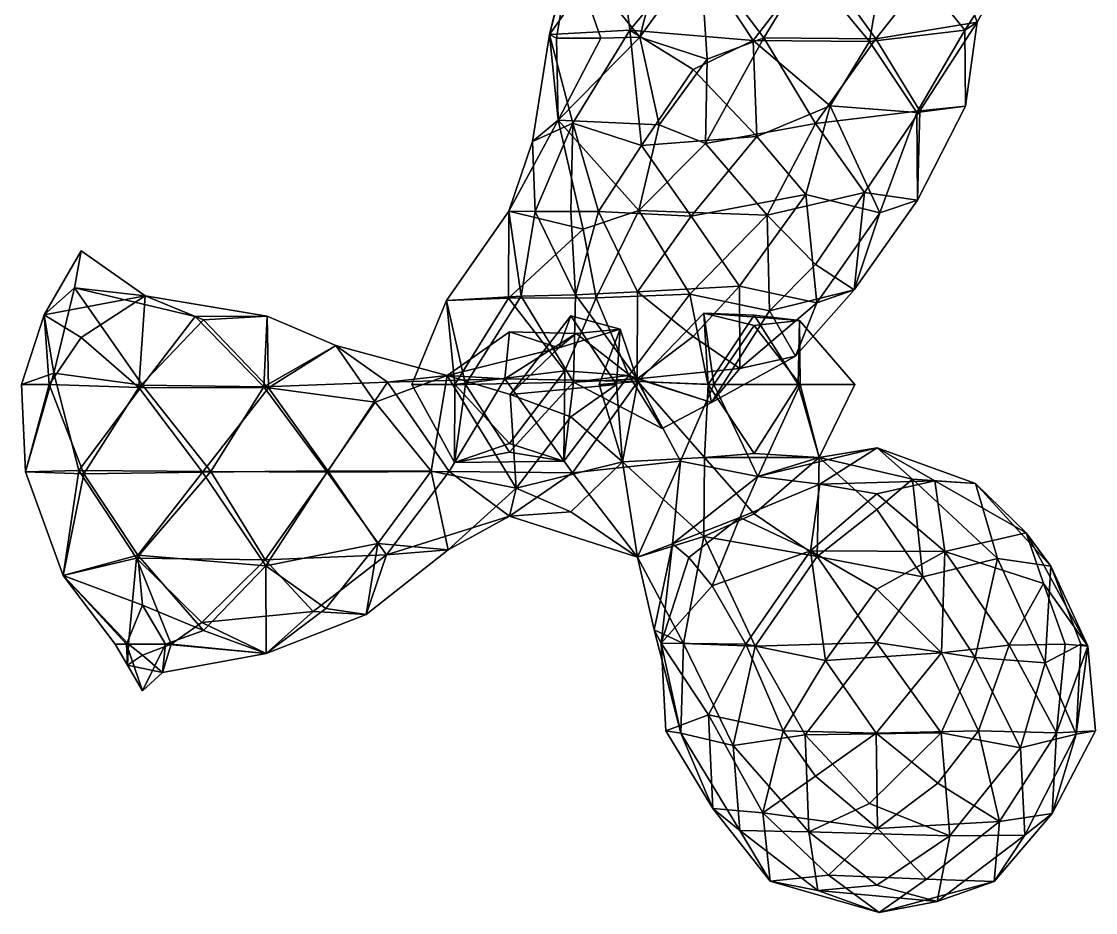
# Model space of a CAD drawing. Extents: x 290095 to 295679, y 4553756 to 4561441.
# Drawn here: x 295275.4 to 295496.5, y 4558851.7 to 4559035.1 of the extents above; entities that cross this region are included whole.
import ezdxf

# ---------------------------------------------------------------- set-up
doc = ezdxf.new("R2010")
doc.units = 0
doc.layers.add('Au_ppm_Pref_-_0_5', color=7, linetype='CONTINUOUS')

msp = doc.modelspace()

# ---------------------------------------------------------------- linework, layer by layer
at = {"layer": 'Au_ppm_Pref_-_0_5'}
for points in [[(295388.24, 4559049.46, 1924.34), (295398.36, 4559052.54, 1926.65), (295384.14, 4559032.43, 1924.43)], [(295398.36, 4559052.54, 1926.65), (295400.63, 4559033.34, 1931.03), (295384.14, 4559032.43, 1924.43)], [(295414.02, 4559049.48, 1928.85), (295400.63, 4559033.34, 1931.03), (295398.36, 4559052.54, 1926.65)], [(295449.99, 4559030.99, 1929.38), (295437.52, 4559046.06, 1928.78), (295453.76, 4559053.03, 1926.61)], [(295453.76, 4559053.03, 1926.61), (295469.65, 4559033.35, 1925.61), (295449.99, 4559030.99, 1929.38)], [(295480.17, 4559049.38, 1924.89), (295469.65, 4559033.35, 1925.61), (295453.76, 4559053.03, 1926.61)], [(295466.37, 4559050.65, 1917.66), (295438.74, 4559048.96, 1916.3), (295451.3, 4559031.51, 1916.61)], [(295472.21, 4559034.99, 1919.31), (295466.37, 4559050.65, 1917.66), (295451.3, 4559031.51, 1916.61)], [(295480.17, 4559049.38, 1924.89), (295466.37, 4559050.65, 1917.66), (295472.21, 4559034.99, 1919.31)], [(295388.5, 4559049.47, 1918.4), (295388.24, 4559049.46, 1924.34), (295384.14, 4559032.43, 1924.43)], [(295384.14, 4559032.43, 1924.43), (295385.54, 4559031.65, 1918.4), (295388.5, 4559049.47, 1918.4)], [(295388.5, 4559049.47, 1918.4), (295385.54, 4559031.65, 1918.4), (295394.68, 4559031.65, 1915.38)], [(295402.72, 4559031.89, 1915.88), (295407.19, 4559049.46, 1915.34), (295388.5, 4559049.47, 1918.4)], [(295402.72, 4559031.89, 1915.88), (295388.5, 4559049.47, 1918.4), (295394.68, 4559031.65, 1915.38)], [(295414.02, 4559049.48, 1928.85), (295426.05, 4559031.19, 1932.5), (295400.63, 4559033.34, 1931.03)], [(295415.14, 4559049.11, 1916.1), (295407.19, 4559049.46, 1915.34), (295402.72, 4559031.89, 1915.88)], [(295415.14, 4559049.11, 1916.1), (295402.72, 4559031.89, 1915.88), (295416.58, 4559027.36, 1915.26)], [(295437.52, 4559046.06, 1928.78), (295426.05, 4559031.19, 1932.5), (295414.02, 4559049.48, 1928.85)], [(295438.74, 4559048.96, 1916.3), (295415.14, 4559049.11, 1916.1), (295428.24, 4559031.77, 1915.77)], [(295428.24, 4559031.77, 1915.77), (295415.14, 4559049.11, 1916.1), (295416.58, 4559027.36, 1915.26)], [(295438.74, 4559048.96, 1916.3), (295428.24, 4559031.77, 1915.77), (295451.3, 4559031.51, 1916.61)], [(295472.21, 4559034.99, 1919.31), (295469.65, 4559033.35, 1925.61), (295480.17, 4559049.38, 1924.89)], [(295449.99, 4559030.99, 1929.38), (295426.05, 4559031.19, 1932.5), (295437.52, 4559046.06, 1928.78)], [(295472.21, 4559034.99, 1919.31), (295451.3, 4559031.51, 1916.61), (295460.35, 4559016.71, 1919.18)], [(295472.21, 4559034.99, 1919.31), (295460.35, 4559016.71, 1919.18), (295469.77, 4559017.71, 1924.34)], [(295472.21, 4559034.99, 1919.31), (295469.77, 4559017.71, 1924.34), (295469.65, 4559033.35, 1925.61)], [(295385.91, 4559014.79, 1917.63), (295384.14, 4559032.43, 1924.43), (295380.64, 4559010.41, 1924.34)], [(295388.94, 4559014.17, 1930.11), (295380.64, 4559010.41, 1924.34), (295384.14, 4559032.43, 1924.43)], [(295384.14, 4559032.43, 1924.43), (295400.63, 4559033.34, 1931.03), (295388.94, 4559014.17, 1930.11)], [(295385.54, 4559031.65, 1918.4), (295384.14, 4559032.43, 1924.43), (295385.91, 4559014.79, 1917.63)], [(295388.94, 4559014.17, 1930.11), (295400.63, 4559033.34, 1931.03), (295403.03, 4559009.61, 1933.9)], [(295403.03, 4559009.61, 1933.9), (295400.63, 4559033.34, 1931.03), (295413.69, 4559025.22, 1934.08)], [(295400.63, 4559033.34, 1931.03), (295426.05, 4559031.19, 1932.5), (295413.69, 4559025.22, 1934.08)], [(295459.75, 4559016.39, 1928.78), (295449.99, 4559030.99, 1929.38), (295469.65, 4559033.35, 1925.61)], [(295469.77, 4559017.71, 1924.34), (295459.75, 4559016.39, 1928.78), (295469.65, 4559033.35, 1925.61)], [(295394.68, 4559031.65, 1915.38), (295385.54, 4559031.65, 1918.4), (295385.91, 4559014.79, 1917.63)], [(295406.7, 4559013.83, 1915.11), (295402.72, 4559031.89, 1915.88), (295385.91, 4559014.79, 1917.63)], [(295402.72, 4559031.89, 1915.88), (295394.68, 4559031.65, 1915.38), (295385.91, 4559014.79, 1917.63)], [(295416.58, 4559027.36, 1915.26), (295402.72, 4559031.89, 1915.88), (295406.7, 4559013.83, 1915.11)], [(295426.8, 4559011.41, 1933.69), (295413.69, 4559025.22, 1934.08), (295426.05, 4559031.19, 1932.5)], [(295416.22, 4559010.01, 1915.93), (295428.24, 4559031.77, 1915.77), (295416.58, 4559027.36, 1915.26)], [(295438.9, 4559014.13, 1916.39), (295428.24, 4559031.77, 1915.77), (295416.22, 4559010.01, 1915.93)], [(295426.8, 4559011.41, 1933.69), (295426.05, 4559031.19, 1932.5), (295441.92, 4559017.74, 1933.01)], [(295449.99, 4559030.99, 1929.38), (295441.92, 4559017.74, 1933.01), (295426.05, 4559031.19, 1932.5)], [(295451.3, 4559031.51, 1916.61), (295428.24, 4559031.77, 1915.77), (295438.9, 4559014.13, 1916.39)], [(295460.35, 4559016.71, 1919.18), (295451.3, 4559031.51, 1916.61), (295438.9, 4559014.13, 1916.39)], [(295449.99, 4559030.99, 1929.38), (295459.75, 4559016.39, 1928.78), (295441.92, 4559017.74, 1933.01)], [(295416.22, 4559010.01, 1915.93), (295416.58, 4559027.36, 1915.26), (295406.7, 4559013.83, 1915.11)], [(295426.8, 4559011.41, 1933.69), (295403.03, 4559009.61, 1933.9), (295413.69, 4559025.22, 1934.08)], [(295426.8, 4559011.41, 1933.69), (295441.92, 4559017.74, 1933.01), (295436.92, 4558999.51, 1934.12)], [(295441.92, 4559017.74, 1933.01), (295452.12, 4558995.72, 1930.26), (295436.92, 4558999.51, 1934.12)], [(295460.35, 4559016.71, 1919.18), (295438.9, 4559014.13, 1916.39), (295448.96, 4558999.91, 1919.39)], [(295459.75, 4559016.39, 1928.78), (295452.12, 4558995.72, 1930.26), (295441.92, 4559017.74, 1933.01)], [(295460.35, 4559016.71, 1919.18), (295448.96, 4558999.91, 1919.39), (295459.9, 4558998.3, 1924.34)], [(295469.77, 4559017.71, 1924.34), (295459.9, 4558998.3, 1924.34), (295459.75, 4559016.39, 1928.78)], [(295460.35, 4559016.71, 1919.18), (295459.9, 4558998.3, 1924.34), (295469.77, 4559017.71, 1924.34)], [(295391.04, 4558992.34, 1914.89), (295385.91, 4559014.79, 1917.63), (295375.72, 4558996.04, 1918.4)], [(295385.91, 4559014.79, 1917.63), (295380.64, 4559010.41, 1924.34), (295375.72, 4558996.04, 1918.4)], [(295406.7, 4559013.83, 1915.11), (295385.91, 4559014.79, 1917.63), (295402.5, 4558996.21, 1915.99)], [(295402.5, 4558996.21, 1915.99), (295385.91, 4559014.79, 1917.63), (295391.04, 4558992.34, 1914.89)], [(295459.9, 4558998.3, 1924.34), (295452.12, 4558995.72, 1930.26), (295459.75, 4559016.39, 1928.78)], [(295388.94, 4559014.17, 1930.11), (295381.2, 4558996.01, 1925.63), (295380.64, 4559010.41, 1924.34)], [(295388.94, 4559014.17, 1930.11), (295388.5, 4558996.01, 1930.28), (295381.2, 4558996.01, 1925.63)], [(295388.94, 4559014.17, 1930.11), (295394.24, 4558996.01, 1933.51), (295388.5, 4558996.01, 1930.28)], [(295403.03, 4559009.61, 1933.9), (295394.24, 4558996.01, 1933.51), (295388.94, 4559014.17, 1930.11)], [(295416.22, 4559010.01, 1915.93), (295406.7, 4559013.83, 1915.11), (295402.5, 4558996.21, 1915.99)], [(295428.94, 4558995.25, 1917.53), (295438.9, 4559014.13, 1916.39), (295416.22, 4559010.01, 1915.93)], [(295438.9, 4559014.13, 1916.39), (295428.94, 4558995.25, 1917.53), (295448.96, 4558999.91, 1919.39)], [(295381.2, 4558996.01, 1925.63), (295375.72, 4558996.04, 1918.4), (295380.64, 4559010.41, 1924.34)], [(295428.94, 4558995.25, 1917.53), (295416.22, 4559010.01, 1915.93), (295402.5, 4558996.21, 1915.99)], [(295426.8, 4559011.41, 1933.69), (295413.32, 4558995.01, 1934.32), (295403.03, 4559009.61, 1933.9)], [(295426.8, 4559011.41, 1933.69), (295436.92, 4558999.51, 1934.12), (295413.32, 4558995.01, 1934.32)], [(295413.32, 4558995.01, 1934.32), (295394.24, 4558996.01, 1933.51), (295403.03, 4559009.61, 1933.9)], [(295423.25, 4558980.64, 1933.97), (295413.32, 4558995.01, 1934.32), (295436.92, 4558999.51, 1934.12)], [(295423.25, 4558980.64, 1933.97), (295436.92, 4558999.51, 1934.12), (295439.15, 4558977.16, 1930.34)], [(295438.89, 4558985.06, 1920.69), (295448.96, 4558999.91, 1919.39), (295428.94, 4558995.25, 1917.53)], [(295439.15, 4558977.16, 1930.34), (295436.92, 4558999.51, 1934.12), (295452.12, 4558995.72, 1930.26)], [(295446.82, 4558979.89, 1924.34), (295448.96, 4558999.91, 1919.39), (295438.89, 4558985.06, 1920.69)], [(295446.82, 4558979.89, 1924.34), (295459.9, 4558998.3, 1924.34), (295448.96, 4558999.91, 1919.39)], [(295446.82, 4558979.89, 1924.34), (295452.12, 4558995.72, 1930.26), (295459.9, 4558998.3, 1924.34)], [(295378.31, 4558978.59, 1923.83), (295362.92, 4558977.67, 1918.28), (295375.72, 4558996.04, 1918.4)], [(295375.72, 4558996.04, 1918.4), (295362.92, 4558977.67, 1918.28), (295375.71, 4558978.12, 1912.43)], [(295375.71, 4558978.12, 1912.43), (295391.04, 4558992.34, 1914.89), (295375.72, 4558996.04, 1918.4)], [(295378.31, 4558978.59, 1923.83), (295375.72, 4558996.04, 1918.4), (295381.2, 4558996.01, 1925.63)], [(295389.45, 4558978.85, 1930.07), (295378.31, 4558978.59, 1923.83), (295381.2, 4558996.01, 1925.63)], [(295389.45, 4558978.85, 1930.07), (295381.2, 4558996.01, 1925.63), (295388.5, 4558996.01, 1930.28)], [(295389.45, 4558978.85, 1930.07), (295388.5, 4558996.01, 1930.28), (295394.24, 4558996.01, 1933.51)], [(295389.45, 4558978.85, 1930.07), (295394.24, 4558996.01, 1933.51), (295402.26, 4558979.45, 1935.25)], [(295393.74, 4558978.19, 1915.93), (295402.5, 4558996.21, 1915.99), (295391.04, 4558992.34, 1914.89)], [(295412.99, 4558978.96, 1918.99), (295402.5, 4558996.21, 1915.99), (295393.74, 4558978.19, 1915.93)], [(295402.26, 4558979.45, 1935.25), (295394.24, 4558996.01, 1933.51), (295413.32, 4558995.01, 1934.32)], [(295402.26, 4558979.45, 1935.25), (295413.32, 4558995.01, 1934.32), (295423.25, 4558980.64, 1933.97)], [(295412.99, 4558978.96, 1918.99), (295428.94, 4558995.25, 1917.53), (295402.5, 4558996.21, 1915.99)], [(295412.99, 4558978.96, 1918.99), (295429.42, 4558975.52, 1921.98), (295428.94, 4558995.25, 1917.53)], [(295429.42, 4558975.52, 1921.98), (295438.89, 4558985.06, 1920.69), (295428.94, 4558995.25, 1917.53)], [(295439.15, 4558977.16, 1930.34), (295452.12, 4558995.72, 1930.26), (295446.82, 4558979.89, 1924.34)], [(295391.04, 4558992.34, 1914.89), (295375.71, 4558978.12, 1912.43), (295393.74, 4558978.19, 1915.93)], [(295286.3, 4558980.26, 1943.05), (295280.07, 4558974.7, 1937.4), (295287.7, 4558987.93, 1938.91)], [(295287.7, 4558987.93, 1938.91), (295280.07, 4558974.7, 1937.4), (295300.88, 4558978.6, 1936.03)], [(295286.3, 4558980.26, 1943.05), (295287.7, 4558987.93, 1938.91), (295300.88, 4558978.6, 1936.03)], [(295438.89, 4558985.06, 1920.69), (295429.42, 4558975.52, 1921.98), (295446.82, 4558979.89, 1924.34)], [(295286.3, 4558980.26, 1943.05), (295282.05, 4558962.71, 1941.39), (295280.07, 4558974.7, 1937.4)], [(295282.05, 4558962.71, 1941.39), (295286.3, 4558980.26, 1943.05), (295300.28, 4558960.21, 1943.64)], [(295300.28, 4558960.21, 1943.64), (295286.3, 4558980.26, 1943.05), (295311.14, 4558974.41, 1941.98)], [(295311.14, 4558974.41, 1941.98), (295286.3, 4558980.26, 1943.05), (295300.88, 4558978.6, 1936.03)], [(295389.45, 4558978.85, 1930.07), (295402.26, 4558979.45, 1935.25), (295402.18, 4558961.52, 1929.83)], [(295393.74, 4558978.19, 1915.93), (295400.44, 4558962.22, 1919.11), (295412.99, 4558978.96, 1918.99)], [(295417.46, 4558956.68, 1924.41), (295412.99, 4558978.96, 1918.99), (295400.44, 4558962.22, 1919.11)], [(295402.18, 4558961.52, 1929.83), (295402.26, 4558979.45, 1935.25), (295413.69, 4558970.23, 1932.93)], [(295413.69, 4558970.23, 1932.93), (295402.26, 4558979.45, 1935.25), (295423.25, 4558980.64, 1933.97)], [(295417.46, 4558956.68, 1924.41), (295429.42, 4558975.52, 1921.98), (295412.99, 4558978.96, 1918.99)], [(295413.69, 4558970.23, 1932.93), (295423.25, 4558980.64, 1933.97), (295423.31, 4558963.65, 1929.06)], [(295423.25, 4558980.64, 1933.97), (295439.15, 4558977.16, 1930.34), (295423.31, 4558963.65, 1929.06)], [(295434.74, 4558966.23, 1924.34), (295446.82, 4558979.89, 1924.34), (295429.42, 4558975.52, 1921.98)], [(295434.74, 4558966.23, 1924.34), (295439.15, 4558977.16, 1930.34), (295446.82, 4558979.89, 1924.34)], [(295287.7, 4558970.06, 1932.99), (295300.88, 4558978.6, 1936.03), (295280.07, 4558974.7, 1937.4)], [(295287.7, 4558970.06, 1932.99), (295299.56, 4558959.78, 1931.28), (295300.88, 4558978.6, 1936.03)], [(295312.89, 4558973.7, 1931.78), (295300.88, 4558978.6, 1936.03), (295299.56, 4558959.78, 1931.28)], [(295311.14, 4558974.41, 1941.98), (295300.88, 4558978.6, 1936.03), (295326.01, 4558974.42, 1936.87)], [(295326.01, 4558974.42, 1936.87), (295300.88, 4558978.6, 1936.03), (295312.89, 4558973.7, 1931.78)], [(295366.8, 4558960.37, 1922.69), (295355.79, 4558960.37, 1918.4), (295362.92, 4558977.67, 1918.28)], [(295355.79, 4558960.37, 1918.4), (295364.6, 4558960.37, 1913.08), (295362.92, 4558977.67, 1918.28)], [(295378.31, 4558978.59, 1923.83), (295366.8, 4558960.37, 1922.69), (295362.92, 4558977.67, 1918.28)], [(295364.6, 4558960.37, 1913.08), (295375.71, 4558978.12, 1912.43), (295362.92, 4558977.67, 1918.28)], [(295364.6, 4558960.37, 1913.08), (295387.27, 4558963.21, 1913.98), (295375.71, 4558978.12, 1912.43)], [(295389.06, 4558960.85, 1924.2), (295366.8, 4558960.37, 1922.69), (295378.31, 4558978.59, 1923.83)], [(295393.74, 4558978.19, 1915.93), (295375.71, 4558978.12, 1912.43), (295387.27, 4558963.21, 1913.98)], [(295389.06, 4558960.85, 1924.2), (295378.31, 4558978.59, 1923.83), (295389.45, 4558978.85, 1930.07)], [(295393.74, 4558978.19, 1915.93), (295387.27, 4558963.21, 1913.98), (295400.44, 4558962.22, 1919.11)], [(295389.06, 4558960.85, 1924.2), (295389.45, 4558978.85, 1930.07), (295402.18, 4558961.52, 1929.83)], [(295423.31, 4558963.65, 1929.06), (295439.15, 4558977.16, 1930.34), (295434.74, 4558966.23, 1924.34)], [(295275.39, 4558960.37, 1936.22), (295280.07, 4558974.7, 1937.4), (295282.05, 4558962.71, 1941.39)], [(295280.07, 4558974.7, 1937.4), (295275.39, 4558960.37, 1936.22), (295281.09, 4558960.37, 1933.1)], [(295287.7, 4558970.06, 1932.99), (295280.07, 4558974.7, 1937.4), (295281.09, 4558960.37, 1933.1)], [(295376, 4558958.29, 1932.58), (295397.89, 4558960.37, 1931.79), (295388.49, 4558974.53, 1931.5)], [(295376, 4558958.29, 1932.58), (295388.49, 4558974.53, 1931.5), (295386.05, 4558967.94, 1937.59)], [(295398.7, 4558971.8, 1937.23), (295386.05, 4558967.94, 1937.59), (295388.49, 4558974.53, 1931.5)], [(295398.7, 4558971.8, 1937.23), (295388.49, 4558974.53, 1931.5), (295397.89, 4558960.37, 1931.79)], [(295415.91, 4558975.04, 1942.16), (295417.95, 4558960.37, 1946.09), (295402.34, 4558960.99, 1942.85)], [(295416.81, 4558960.37, 1937.69), (295415.91, 4558975.04, 1942.16), (295402.34, 4558960.99, 1942.85)], [(295415.91, 4558975.04, 1942.16), (295426.29, 4558972.51, 1946.21), (295417.95, 4558960.37, 1946.09)], [(295415.91, 4558975.04, 1942.16), (295435.63, 4558973.58, 1942.16), (295426.29, 4558972.51, 1946.21)], [(295415.91, 4558975.04, 1942.16), (295416.81, 4558960.37, 1937.69), (295426.29, 4558974.66, 1937.4)], [(295435.63, 4558973.58, 1942.16), (295415.91, 4558975.04, 1942.16), (295426.29, 4558974.66, 1937.4)], [(295435.3, 4558960.37, 1937.91), (295426.29, 4558974.66, 1937.4), (295416.81, 4558960.37, 1937.69)], [(295429.42, 4558975.52, 1921.98), (295417.46, 4558956.68, 1924.41), (295434.74, 4558966.23, 1924.34)], [(295435.3, 4558960.37, 1937.91), (295435.63, 4558973.58, 1942.16), (295426.29, 4558974.66, 1937.4)], [(295299.56, 4558959.78, 1931.28), (295326.25, 4558959.72, 1931.48), (295312.89, 4558973.7, 1931.78)], [(295311.14, 4558974.41, 1941.98), (295325.28, 4558959.88, 1943.05), (295300.28, 4558960.21, 1943.64)], [(295326.01, 4558974.42, 1936.87), (295325.28, 4558959.88, 1943.05), (295311.14, 4558974.41, 1941.98)], [(295326.01, 4558974.42, 1936.87), (295312.89, 4558973.7, 1931.78), (295326.25, 4558959.72, 1931.48)], [(295326.01, 4558974.42, 1936.87), (295340.14, 4558968.44, 1936.36), (295325.28, 4558959.88, 1943.05)], [(295326.01, 4558974.42, 1936.87), (295326.25, 4558959.72, 1931.48), (295340.14, 4558968.44, 1936.36)], [(295435.73, 4558960.37, 1946.61), (295417.95, 4558960.37, 1946.09), (295426.29, 4558972.51, 1946.21)], [(295435.63, 4558973.58, 1942.16), (295435.73, 4558960.37, 1946.61), (295426.29, 4558972.51, 1946.21)], [(295435.3, 4558960.37, 1937.91), (295447, 4558960.37, 1942.16), (295435.63, 4558973.58, 1942.16)], [(295435.63, 4558973.58, 1942.16), (295447, 4558960.37, 1942.16), (295435.73, 4558960.37, 1946.61)], [(295374.92, 4558961.55, 1943.78), (295363.06, 4558962.24, 1935.54), (295375.89, 4558971.21, 1938.55)], [(295386.05, 4558967.94, 1937.59), (295375.89, 4558971.21, 1938.55), (295363.06, 4558962.24, 1935.54)], [(295374.92, 4558961.55, 1943.78), (295375.89, 4558971.21, 1938.55), (295389.58, 4558970.91, 1942.16)], [(295402.34, 4558960.99, 1942.85), (295374.92, 4558961.55, 1943.78), (295389.58, 4558970.91, 1942.16)], [(295375.89, 4558971.21, 1938.55), (295386.05, 4558967.94, 1937.59), (295389.58, 4558970.91, 1942.16)], [(295389.58, 4558970.91, 1942.16), (295386.05, 4558967.94, 1937.59), (295398.7, 4558971.8, 1937.23)], [(295398.7, 4558971.8, 1937.23), (295402.34, 4558960.99, 1942.85), (295389.58, 4558970.91, 1942.16)], [(295398.7, 4558971.8, 1937.23), (295394.36, 4558960.37, 1936.22), (295402.34, 4558960.99, 1942.85)], [(295394.36, 4558960.37, 1936.22), (295398.7, 4558971.8, 1937.23), (295397.89, 4558960.37, 1931.79)], [(295402.18, 4558961.52, 1929.83), (295413.69, 4558970.23, 1932.93), (295423.31, 4558963.65, 1929.06)], [(295287.7, 4558970.06, 1932.99), (295281.09, 4558960.37, 1933.1), (295299.56, 4558959.78, 1931.28)], [(295325.28, 4558959.88, 1943.05), (295340.14, 4558968.44, 1936.36), (295350.75, 4558960.88, 1942.27)], [(295326.25, 4558959.72, 1931.48), (295348.21, 4558956.74, 1932.66), (295340.14, 4558968.44, 1936.36)], [(295340.14, 4558968.44, 1936.36), (295363.06, 4558962.24, 1935.54), (295350.75, 4558960.88, 1942.27)], [(295340.14, 4558968.44, 1936.36), (295348.21, 4558956.74, 1932.66), (295363.06, 4558962.24, 1935.54)], [(295376, 4558958.29, 1932.58), (295386.05, 4558967.94, 1937.59), (295363.06, 4558962.24, 1935.54)], [(295423.31, 4558963.65, 1929.06), (295434.74, 4558966.23, 1924.34), (295417.46, 4558956.68, 1924.41)], [(295402.18, 4558961.52, 1929.83), (295423.31, 4558963.65, 1929.06), (295417.46, 4558956.68, 1924.41)], [(295276.24, 4558942.42, 1936.48), (295275.39, 4558960.37, 1936.22), (295282.05, 4558962.71, 1941.39)], [(295276.24, 4558942.42, 1936.48), (295282.05, 4558962.71, 1941.39), (295287.2, 4558942.68, 1942.55)], [(295300.28, 4558960.21, 1943.64), (295287.2, 4558942.68, 1942.55), (295282.05, 4558962.71, 1941.39)], [(295348.21, 4558956.74, 1932.66), (295359.78, 4558942.56, 1931.94), (295363.06, 4558962.24, 1935.54)], [(295350.75, 4558960.88, 1942.27), (295363.06, 4558962.24, 1935.54), (295374.92, 4558961.55, 1943.78)], [(295350.75, 4558960.88, 1942.27), (295374.92, 4558961.55, 1943.78), (295363.44, 4558942.45, 1943.47)], [(295359.78, 4558942.56, 1931.94), (295377.23, 4558939.06, 1934.38), (295363.06, 4558962.24, 1935.54)], [(295376, 4558958.29, 1932.58), (295363.06, 4558962.24, 1935.54), (295377.23, 4558939.06, 1934.38)], [(295363.44, 4558942.45, 1943.47), (295374.92, 4558961.55, 1943.78), (295388.87, 4558942.22, 1943.91)], [(295387.27, 4558963.21, 1913.98), (295364.6, 4558960.37, 1913.08), (295375.89, 4558948.25, 1914.36)], [(295402.34, 4558960.99, 1942.85), (295388.87, 4558942.22, 1943.91), (295374.92, 4558961.55, 1943.78)], [(295387.04, 4558944.61, 1918.4), (295387.27, 4558963.21, 1913.98), (295375.89, 4558948.25, 1914.36)], [(295400.44, 4558962.22, 1919.11), (295387.27, 4558963.21, 1913.98), (295387.04, 4558944.61, 1918.4)], [(295389.06, 4558960.85, 1924.2), (295400.44, 4558962.22, 1919.11), (295387.04, 4558944.61, 1918.4)], [(295389.06, 4558960.85, 1924.2), (295407.3, 4558951.34, 1924.34), (295400.44, 4558962.22, 1919.11)], [(295389.06, 4558960.85, 1924.2), (295402.18, 4558961.52, 1929.83), (295407.3, 4558951.34, 1924.34)], [(295407.3, 4558951.34, 1924.34), (295417.46, 4558956.68, 1924.41), (295400.44, 4558962.22, 1919.11)], [(295402.18, 4558961.52, 1929.83), (295417.46, 4558956.68, 1924.41), (295407.3, 4558951.34, 1924.34)], [(295275.39, 4558960.37, 1936.22), (295276.24, 4558942.42, 1936.48), (295281.09, 4558960.37, 1933.1)], [(295276.24, 4558942.42, 1936.48), (295288.21, 4558941.96, 1932.08), (295281.09, 4558960.37, 1933.1)], [(295299.56, 4558959.78, 1931.28), (295281.09, 4558960.37, 1933.1), (295288.21, 4558941.96, 1932.08)], [(295314.37, 4558942.49, 1941.55), (295287.2, 4558942.68, 1942.55), (295300.28, 4558960.21, 1943.64)], [(295288.21, 4558941.96, 1932.08), (295312.7, 4558942.3, 1932.56), (295299.56, 4558959.78, 1931.28)], [(295299.56, 4558959.78, 1931.28), (295312.7, 4558942.3, 1932.56), (295326.25, 4558959.72, 1931.48)], [(295314.37, 4558942.49, 1941.55), (295300.28, 4558960.21, 1943.64), (295325.28, 4558959.88, 1943.05)], [(295326.25, 4558959.72, 1931.48), (295312.7, 4558942.3, 1932.56), (295338.46, 4558942.6, 1931.01)], [(295338.35, 4558942.3, 1944.25), (295314.37, 4558942.49, 1941.55), (295325.28, 4558959.88, 1943.05)], [(295325.28, 4558959.88, 1943.05), (295350.75, 4558960.88, 1942.27), (295338.35, 4558942.3, 1944.25)], [(295326.25, 4558959.72, 1931.48), (295338.46, 4558942.6, 1931.01), (295348.21, 4558956.74, 1932.66)], [(295338.35, 4558942.3, 1944.25), (295350.75, 4558960.88, 1942.27), (295363.44, 4558942.45, 1943.47)], [(295364.53, 4558944.31, 1918.4), (295355.79, 4558960.37, 1918.4), (295366.8, 4558960.37, 1922.69)], [(295355.79, 4558960.37, 1918.4), (295364.53, 4558944.31, 1918.4), (295364.6, 4558960.37, 1913.08)], [(295364.53, 4558944.31, 1918.4), (295366.8, 4558960.37, 1922.69), (295375.89, 4558946.45, 1923.04)], [(295364.53, 4558944.31, 1918.4), (295375.89, 4558948.25, 1914.36), (295364.6, 4558960.37, 1913.08)], [(295389.06, 4558960.85, 1924.2), (295375.89, 4558946.45, 1923.04), (295366.8, 4558960.37, 1922.69)], [(295389.06, 4558960.85, 1924.2), (295387.04, 4558944.61, 1918.4), (295375.89, 4558946.45, 1923.04)], [(295376, 4558958.29, 1932.58), (295388.49, 4558953.7, 1933.99), (295397.89, 4558960.37, 1931.79)], [(295399.15, 4558944.46, 1937.04), (295397.89, 4558960.37, 1931.79), (295388.49, 4558953.7, 1933.99)], [(295388.87, 4558942.22, 1943.91), (295402.34, 4558960.99, 1942.85), (295411.1, 4558944.6, 1944.06)], [(295402.34, 4558960.99, 1942.85), (295394.36, 4558960.37, 1936.22), (295399.15, 4558944.46, 1937.04)], [(295399.15, 4558944.46, 1937.04), (295394.36, 4558960.37, 1936.22), (295397.89, 4558960.37, 1931.79)], [(295399.15, 4558944.46, 1937.04), (295416.04, 4558945.37, 1940.11), (295402.34, 4558960.99, 1942.85)], [(295417.95, 4558960.37, 1946.09), (295411.1, 4558944.6, 1944.06), (295402.34, 4558960.99, 1942.85)], [(295416.81, 4558960.37, 1937.69), (295402.34, 4558960.99, 1942.85), (295416.04, 4558945.37, 1940.11)], [(295411.1, 4558944.6, 1944.06), (295417.95, 4558960.37, 1946.09), (295426.99, 4558941.45, 1947.67)], [(295426.29, 4558946.17, 1937.42), (295416.81, 4558960.37, 1937.69), (295416.04, 4558945.37, 1940.11)], [(295435.3, 4558960.37, 1937.91), (295416.81, 4558960.37, 1937.69), (295426.29, 4558946.17, 1937.42)], [(295426.99, 4558941.45, 1947.67), (295417.95, 4558960.37, 1946.09), (295435.73, 4558960.37, 1946.61)], [(295435.3, 4558960.37, 1937.91), (295426.29, 4558946.17, 1937.42), (295439.67, 4558945.36, 1941.52)], [(295426.99, 4558941.45, 1947.67), (295435.73, 4558960.37, 1946.61), (295439.67, 4558945.36, 1941.52)], [(295435.3, 4558960.37, 1937.91), (295439.67, 4558945.36, 1941.52), (295447, 4558960.37, 1942.16)], [(295435.73, 4558960.37, 1946.61), (295447, 4558960.37, 1942.16), (295439.67, 4558945.36, 1941.52)], [(295376, 4558958.29, 1932.58), (295377.23, 4558939.06, 1934.38), (295388.49, 4558953.7, 1933.99)], [(295348.21, 4558956.74, 1932.66), (295338.46, 4558942.6, 1931.01), (295359.78, 4558942.56, 1931.94)], [(295388.49, 4558953.7, 1933.99), (295377.23, 4558939.06, 1934.38), (295399.15, 4558944.46, 1937.04)], [(295364.53, 4558944.31, 1918.4), (295387.04, 4558944.61, 1918.4), (295375.89, 4558948.25, 1914.36)], [(295387.04, 4558944.61, 1918.4), (295364.53, 4558944.31, 1918.4), (295375.89, 4558946.45, 1923.04)], [(295426.29, 4558946.17, 1937.42), (295416.04, 4558945.37, 1940.11), (295439.67, 4558945.36, 1941.52)], [(295426.99, 4558941.45, 1947.67), (295451.6, 4558947.36, 1947.89), (295439.77, 4558939.83, 1953.78)], [(295426.99, 4558941.45, 1947.67), (295439.67, 4558945.36, 1941.52), (295451.6, 4558947.36, 1947.89)], [(295451.6, 4558947.36, 1947.89), (295439.67, 4558945.36, 1941.52), (295458.86, 4558940.9, 1943.09)], [(295463.46, 4558940.52, 1953.83), (295439.77, 4558939.83, 1953.78), (295451.6, 4558947.36, 1947.89)], [(295458.86, 4558940.9, 1943.09), (295471.86, 4558940.02, 1948.62), (295451.6, 4558947.36, 1947.89)], [(295451.6, 4558947.36, 1947.89), (295471.86, 4558940.02, 1948.62), (295463.46, 4558940.52, 1953.83)], [(295399.15, 4558944.46, 1937.04), (295377.23, 4558939.06, 1934.38), (295388.49, 4558934.16, 1939.36)], [(295388.49, 4558934.16, 1939.36), (295402.23, 4558924.8, 1942.3), (295399.15, 4558944.46, 1937.04)], [(295402.23, 4558924.8, 1942.3), (295388.87, 4558942.22, 1943.91), (295411.1, 4558944.6, 1944.06)], [(295399.15, 4558944.46, 1937.04), (295415.93, 4558929.08, 1938.72), (295416.04, 4558945.37, 1940.11)], [(295399.15, 4558944.46, 1937.04), (295402.23, 4558924.8, 1942.3), (295415.93, 4558929.08, 1938.72)], [(295411.1, 4558944.6, 1944.06), (295409.48, 4558927.6, 1948.93), (295402.23, 4558924.8, 1942.3)], [(295409.48, 4558927.6, 1948.93), (295411.1, 4558944.6, 1944.06), (295426.99, 4558941.45, 1947.67)], [(295426.29, 4558933.77, 1939.15), (295416.04, 4558945.37, 1940.11), (295415.93, 4558929.08, 1938.72)], [(295416.04, 4558945.37, 1940.11), (295426.29, 4558933.77, 1939.15), (295439.67, 4558945.36, 1941.52)], [(295439.67, 4558945.36, 1941.52), (295426.29, 4558933.77, 1939.15), (295439.22, 4558924.97, 1937)], [(295451.49, 4558934.67, 1938.85), (295439.67, 4558945.36, 1941.52), (295439.22, 4558924.97, 1937)], [(295458.86, 4558940.9, 1943.09), (295439.67, 4558945.36, 1941.52), (295451.49, 4558934.67, 1938.85)], [(295276.24, 4558942.42, 1936.48), (295287.2, 4558942.68, 1942.55), (295283.95, 4558921.07, 1936.22)], [(295276.24, 4558942.42, 1936.48), (295283.95, 4558921.07, 1936.22), (295288.21, 4558941.96, 1932.08)], [(295287.2, 4558942.68, 1942.55), (295299.1, 4558924.6, 1943.03), (295283.95, 4558921.07, 1936.22)], [(295288.21, 4558941.96, 1932.08), (295283.95, 4558921.07, 1936.22), (295299.35, 4558925.25, 1931.38)], [(295314.37, 4558942.49, 1941.55), (295299.1, 4558924.6, 1943.03), (295287.2, 4558942.68, 1942.55)], [(295288.21, 4558941.96, 1932.08), (295299.35, 4558925.25, 1931.38), (295312.7, 4558942.3, 1932.56)], [(295314.37, 4558942.49, 1941.55), (295325.57, 4558924.31, 1944.16), (295299.1, 4558924.6, 1943.03)], [(295312.7, 4558942.3, 1932.56), (295299.35, 4558925.25, 1931.38), (295325.72, 4558923.05, 1931.35)], [(295338.46, 4558942.6, 1931.01), (295312.7, 4558942.3, 1932.56), (295325.72, 4558923.05, 1931.35)], [(295338.35, 4558942.3, 1944.25), (295325.57, 4558924.31, 1944.16), (295314.37, 4558942.49, 1941.55)], [(295350.54, 4558925.28, 1942.09), (295325.57, 4558924.31, 1944.16), (295338.35, 4558942.3, 1944.25)], [(295338.46, 4558942.6, 1931.01), (295325.72, 4558923.05, 1931.35), (295348.79, 4558927.68, 1932.16)], [(295350.54, 4558925.28, 1942.09), (295338.35, 4558942.3, 1944.25), (295363.44, 4558942.45, 1943.47)], [(295359.78, 4558942.56, 1931.94), (295338.46, 4558942.6, 1931.01), (295348.79, 4558927.68, 1932.16)], [(295363.24, 4558926.34, 1936.44), (295359.78, 4558942.56, 1931.94), (295348.79, 4558927.68, 1932.16)], [(295350.54, 4558925.28, 1942.09), (295363.44, 4558942.45, 1943.47), (295375.86, 4558933.26, 1941.21)], [(295377.23, 4558939.06, 1934.38), (295359.78, 4558942.56, 1931.94), (295363.24, 4558926.34, 1936.44)], [(295375.86, 4558933.26, 1941.21), (295363.44, 4558942.45, 1943.47), (295388.87, 4558942.22, 1943.91)], [(295375.86, 4558933.26, 1941.21), (295388.87, 4558942.22, 1943.91), (295402.23, 4558924.8, 1942.3)], [(295423.34, 4558932.97, 1955.39), (295409.48, 4558927.6, 1948.93), (295426.99, 4558941.45, 1947.67)], [(295426.99, 4558941.45, 1947.67), (295439.77, 4558939.83, 1953.78), (295423.34, 4558932.97, 1955.39)], [(295439.77, 4558939.83, 1953.78), (295437.83, 4558926.11, 1960.92), (295423.34, 4558932.97, 1955.39)], [(295451.49, 4558937.87, 1958.41), (295437.83, 4558926.11, 1960.92), (295439.77, 4558939.83, 1953.78)], [(295439.77, 4558939.83, 1953.78), (295463.46, 4558940.52, 1953.83), (295451.49, 4558937.87, 1958.41)], [(295451.49, 4558934.67, 1938.85), (295461.01, 4558920.81, 1937.34), (295458.86, 4558940.9, 1943.09)], [(295463.46, 4558940.52, 1953.83), (295465.52, 4558926.02, 1961.02), (295451.49, 4558937.87, 1958.41)], [(295476.4, 4558924.59, 1942.21), (295458.86, 4558940.9, 1943.09), (295461.01, 4558920.81, 1937.34)], [(295458.86, 4558940.9, 1943.09), (295476.4, 4558924.59, 1942.21), (295471.86, 4558940.02, 1948.62)], [(295482.26, 4558929.87, 1954.86), (295465.52, 4558926.02, 1961.02), (295463.46, 4558940.52, 1953.83)], [(295463.46, 4558940.52, 1953.83), (295471.86, 4558940.02, 1948.62), (295482.26, 4558929.87, 1954.86)], [(295482.26, 4558929.87, 1954.86), (295471.86, 4558940.02, 1948.62), (295487.36, 4558922.95, 1948.85)], [(295471.86, 4558940.02, 1948.62), (295476.4, 4558924.59, 1942.21), (295487.36, 4558922.95, 1948.85)], [(295377.23, 4558939.06, 1934.38), (295363.24, 4558926.34, 1936.44), (295375.86, 4558933.26, 1941.21)], [(295388.49, 4558934.16, 1939.36), (295377.23, 4558939.06, 1934.38), (295375.86, 4558933.26, 1941.21)], [(295465.52, 4558926.02, 1961.02), (295437.83, 4558926.11, 1960.92), (295451.49, 4558937.87, 1958.41)], [(295350.54, 4558925.28, 1942.09), (295375.86, 4558933.26, 1941.21), (295363.24, 4558926.34, 1936.44)], [(295388.49, 4558934.16, 1939.36), (295375.86, 4558933.26, 1941.21), (295402.23, 4558924.8, 1942.3)], [(295412.78, 4558924.74, 1954.04), (295409.48, 4558927.6, 1948.93), (295423.34, 4558932.97, 1955.39)], [(295412.78, 4558924.74, 1954.04), (295423.34, 4558932.97, 1955.39), (295417.59, 4558918.95, 1958.15)], [(295426.29, 4558933.77, 1939.15), (295415.93, 4558929.08, 1938.72), (295439.22, 4558924.97, 1937)], [(295423.34, 4558932.97, 1955.39), (295437.83, 4558926.11, 1960.92), (295417.59, 4558918.95, 1958.15)], [(295439.22, 4558924.97, 1937), (295461.01, 4558920.81, 1937.34), (295451.49, 4558934.67, 1938.85)], [(295402.23, 4558924.8, 1942.3), (295411.71, 4558907.08, 1941.87), (295415.93, 4558929.08, 1938.72)], [(295415.93, 4558929.08, 1938.72), (295411.71, 4558907.08, 1941.87), (295426.48, 4558906.54, 1936.77)], [(295415.93, 4558929.08, 1938.72), (295426.48, 4558906.54, 1936.77), (295439.22, 4558924.97, 1937)], [(295485.85, 4558919.42, 1958.19), (295465.52, 4558926.02, 1961.02), (295482.26, 4558929.87, 1954.86)], [(295482.26, 4558929.87, 1954.86), (295494.95, 4558906.51, 1954.09), (295485.85, 4558919.42, 1958.19)], [(295487.36, 4558922.95, 1948.85), (295494.95, 4558906.51, 1954.09), (295482.26, 4558929.87, 1954.86)], [(295348.79, 4558927.68, 1932.16), (295325.72, 4558923.05, 1931.35), (295338.09, 4558914.26, 1932.73)], [(295346.37, 4558913.04, 1936.22), (295348.79, 4558927.68, 1932.16), (295338.09, 4558914.26, 1932.73)], [(295346.37, 4558913.04, 1936.22), (295363.24, 4558926.34, 1936.44), (295348.79, 4558927.68, 1932.16)], [(295350.54, 4558925.28, 1942.09), (295363.24, 4558926.34, 1936.44), (295346.37, 4558913.04, 1936.22)], [(295409.48, 4558927.6, 1948.93), (295405.66, 4558909.84, 1948.71), (295402.23, 4558924.8, 1942.3)], [(295405.66, 4558909.84, 1948.71), (295409.48, 4558927.6, 1948.93), (295407.13, 4558907.11, 1954.65)], [(295409.48, 4558927.6, 1948.93), (295412.78, 4558924.74, 1954.04), (295407.13, 4558907.11, 1954.65)], [(295424.57, 4558906.92, 1961.84), (295417.59, 4558918.95, 1958.15), (295437.83, 4558926.11, 1960.92)], [(295440.98, 4558903.57, 1963.81), (295424.57, 4558906.92, 1961.84), (295437.83, 4558926.11, 1960.92)], [(295451.49, 4558918.27, 1963.76), (295440.98, 4558903.57, 1963.81), (295437.83, 4558926.11, 1960.92)], [(295451.49, 4558918.27, 1963.76), (295437.83, 4558926.11, 1960.92), (295465.52, 4558926.02, 1961.02)], [(295464.82, 4558905.16, 1963.85), (295451.49, 4558918.27, 1963.76), (295465.52, 4558926.02, 1961.02)], [(295464.82, 4558905.16, 1963.85), (295465.52, 4558926.02, 1961.02), (295478.78, 4558906.69, 1962.83)], [(295485.85, 4558919.42, 1958.19), (295478.78, 4558906.69, 1962.83), (295465.52, 4558926.02, 1961.02)], [(295283.95, 4558921.07, 1936.22), (295300.3, 4558914.98, 1933.53), (295299.35, 4558925.25, 1931.38)], [(295299.1, 4558924.6, 1943.03), (295297.4, 4558906.92, 1937.58), (295283.95, 4558921.07, 1936.22)], [(295306.22, 4558906.92, 1939.01), (295297.4, 4558906.92, 1937.58), (295299.1, 4558924.6, 1943.03)], [(295312.54, 4558911.38, 1941.93), (295299.1, 4558924.6, 1943.03), (295325.57, 4558924.31, 1944.16)], [(295306.22, 4558906.92, 1939.01), (295299.1, 4558924.6, 1943.03), (295312.54, 4558911.38, 1941.93)], [(295312.89, 4558909.75, 1931.22), (295299.35, 4558925.25, 1931.38), (295300.3, 4558914.98, 1933.53)], [(295325.72, 4558923.05, 1931.35), (295299.35, 4558925.25, 1931.38), (295312.89, 4558909.75, 1931.22)], [(295312.54, 4558911.38, 1941.93), (295325.57, 4558924.31, 1944.16), (295335.44, 4558913.62, 1941.18)], [(295350.54, 4558925.28, 1942.09), (295335.44, 4558913.62, 1941.18), (295325.57, 4558924.31, 1944.16)], [(295335.44, 4558913.62, 1941.18), (295350.54, 4558925.28, 1942.09), (295346.37, 4558913.04, 1936.22)], [(295402.23, 4558924.8, 1942.3), (295405.66, 4558909.84, 1948.71), (295411.71, 4558907.08, 1941.87)], [(295407.13, 4558907.11, 1954.65), (295412.78, 4558924.74, 1954.04), (295417.59, 4558918.95, 1958.15)], [(295439.22, 4558924.97, 1937), (295426.48, 4558906.54, 1936.77), (295451.45, 4558907.29, 1934.59)], [(295439.22, 4558924.97, 1937), (295451.45, 4558907.29, 1934.59), (295461.01, 4558920.81, 1937.34)], [(295461.01, 4558920.81, 1937.34), (295471.8, 4558904.18, 1937.67), (295476.4, 4558924.59, 1942.21)], [(295471.8, 4558904.18, 1937.67), (295486.16, 4558903.06, 1943.14), (295476.4, 4558924.59, 1942.21)], [(295486.16, 4558903.06, 1943.14), (295487.36, 4558922.95, 1948.85), (295476.4, 4558924.59, 1942.21)], [(295325.72, 4558923.05, 1931.35), (295312.89, 4558909.75, 1931.22), (295325.8, 4558904.99, 1936.3)], [(295325.72, 4558923.05, 1931.35), (295325.8, 4558904.99, 1936.3), (295338.09, 4558914.26, 1932.73)], [(295486.16, 4558903.06, 1943.14), (295493.53, 4558906.92, 1948.1), (295487.36, 4558922.95, 1948.85)], [(295487.36, 4558922.95, 1948.85), (295493.53, 4558906.92, 1948.1), (295494.95, 4558906.51, 1954.09)], [(295294.69, 4558906.92, 1936.22), (295283.95, 4558921.07, 1936.22), (295297.4, 4558906.92, 1937.58)], [(295297.05, 4558906.92, 1934.69), (295283.95, 4558921.07, 1936.22), (295294.69, 4558906.92, 1936.22)], [(295283.95, 4558921.07, 1936.22), (295297.05, 4558906.92, 1934.69), (295300.3, 4558914.98, 1933.53)], [(295461.01, 4558920.81, 1937.34), (295451.45, 4558907.29, 1934.59), (295471.8, 4558904.18, 1937.67)], [(295485.85, 4558919.42, 1958.19), (295490.31, 4558906.92, 1959.98), (295478.78, 4558906.69, 1962.83)], [(295494.95, 4558906.51, 1954.09), (295490.31, 4558906.92, 1959.98), (295485.85, 4558919.42, 1958.19)], [(295417.59, 4558918.95, 1958.15), (295424.57, 4558906.92, 1961.84), (295407.13, 4558907.11, 1954.65)], [(295464.82, 4558905.16, 1963.85), (295440.98, 4558903.57, 1963.81), (295451.49, 4558918.27, 1963.76)], [(295300.3, 4558914.98, 1933.53), (295297.05, 4558906.92, 1934.69), (295305.07, 4558906.92, 1933.97)], [(295312.89, 4558909.75, 1931.22), (295300.3, 4558914.98, 1933.53), (295305.07, 4558906.92, 1933.97)], [(295312.54, 4558911.38, 1941.93), (295335.44, 4558913.62, 1941.18), (295325.8, 4558904.99, 1936.3)], [(295338.09, 4558914.26, 1932.73), (295325.8, 4558904.99, 1936.3), (295346.37, 4558913.04, 1936.22)], [(295346.37, 4558913.04, 1936.22), (295325.8, 4558904.99, 1936.3), (295335.44, 4558913.62, 1941.18)], [(295312.54, 4558911.38, 1941.93), (295325.8, 4558904.99, 1936.3), (295306.22, 4558906.92, 1939.01)], [(295312.89, 4558909.75, 1931.22), (295305.07, 4558906.92, 1933.97), (295325.8, 4558904.99, 1936.3)], [(295407.13, 4558907.11, 1954.65), (295411.13, 4558888.61, 1948.25), (295405.66, 4558909.84, 1948.71)], [(295411.13, 4558888.61, 1948.25), (295411.71, 4558907.08, 1941.87), (295405.66, 4558909.84, 1948.71)], [(295297.22, 4558902.58, 1936.22), (295294.69, 4558906.92, 1936.22), (295297.4, 4558906.92, 1937.58)], [(295297.22, 4558902.58, 1936.22), (295297.05, 4558906.92, 1934.69), (295294.69, 4558906.92, 1936.22)], [(295297.22, 4558902.58, 1936.22), (295300.3, 4558897.31, 1933.02), (295297.05, 4558906.92, 1934.69)], [(295305.07, 4558906.92, 1933.97), (295297.05, 4558906.92, 1934.69), (295300.3, 4558897.31, 1933.02)], [(295297.22, 4558902.58, 1936.22), (295297.4, 4558906.92, 1937.58), (295300.3, 4558904.68, 1936.97)], [(295306.22, 4558906.92, 1939.01), (295300.3, 4558904.68, 1936.97), (295297.4, 4558906.92, 1937.58)], [(295306.22, 4558906.92, 1939.01), (295304.43, 4558901.07, 1936.22), (295300.3, 4558904.68, 1936.97)], [(295304.43, 4558901.07, 1936.22), (295305.07, 4558906.92, 1933.97), (295300.3, 4558897.31, 1933.02)], [(295306.22, 4558906.92, 1939.01), (295325.8, 4558904.99, 1936.3), (295304.43, 4558901.07, 1936.22)], [(295304.43, 4558901.07, 1936.22), (295325.8, 4558904.99, 1936.3), (295305.07, 4558906.92, 1933.97)], [(295407.13, 4558907.11, 1954.65), (295424.57, 4558906.92, 1961.84), (295416.85, 4558892.38, 1959.21)], [(295416.85, 4558892.38, 1959.21), (295408.04, 4558889.1, 1954.04), (295407.13, 4558907.11, 1954.65)], [(295408.04, 4558889.1, 1954.04), (295411.13, 4558888.61, 1948.25), (295407.13, 4558907.11, 1954.65)], [(295421.97, 4558886.09, 1941.08), (295411.71, 4558907.08, 1941.87), (295411.13, 4558888.61, 1948.25)], [(295426.48, 4558906.54, 1936.77), (295411.71, 4558907.08, 1941.87), (295421.97, 4558886.09, 1941.08)], [(295424.57, 4558906.92, 1961.84), (295432.26, 4558889.1, 1963.1), (295416.85, 4558892.38, 1959.21)], [(295421.97, 4558886.09, 1941.08), (295436.73, 4558888.29, 1935.31), (295426.48, 4558906.54, 1936.77)], [(295440.98, 4558903.57, 1963.81), (295432.26, 4558889.1, 1963.1), (295424.57, 4558906.92, 1961.84)], [(295436.73, 4558888.29, 1935.31), (295451.45, 4558907.29, 1934.59), (295426.48, 4558906.54, 1936.77)], [(295464.75, 4558888.64, 1935.93), (295451.45, 4558907.29, 1934.59), (295436.73, 4558888.29, 1935.31)], [(295451.45, 4558907.29, 1934.59), (295464.75, 4558888.64, 1935.93), (295471.8, 4558904.18, 1937.67)], [(295478.78, 4558906.69, 1962.83), (295472.44, 4558889.1, 1963.92), (295464.82, 4558905.16, 1963.85)], [(295488.51, 4558888.66, 1959.9), (295472.44, 4558889.1, 1963.92), (295478.78, 4558906.69, 1962.83)], [(295490.31, 4558906.92, 1959.98), (295488.51, 4558888.66, 1959.9), (295478.78, 4558906.69, 1962.83)], [(295486.16, 4558903.06, 1943.14), (295492.57, 4558888.4, 1947.93), (295493.53, 4558906.92, 1948.1)], [(295488.51, 4558888.66, 1959.9), (295490.31, 4558906.92, 1959.98), (295494.95, 4558906.51, 1954.09)], [(295488.51, 4558888.66, 1959.9), (295494.95, 4558906.51, 1954.09), (295496.55, 4558889.1, 1954.04)], [(295492.57, 4558888.4, 1947.93), (295494.95, 4558906.51, 1954.09), (295493.53, 4558906.92, 1948.1)], [(295496.55, 4558889.1, 1954.04), (295494.95, 4558906.51, 1954.09), (295492.57, 4558888.4, 1947.93)], [(295297.22, 4558902.58, 1936.22), (295300.3, 4558904.68, 1936.97), (295304.43, 4558901.07, 1936.22)], [(295451.4, 4558888.63, 1964.41), (295440.98, 4558903.57, 1963.81), (295464.82, 4558905.16, 1963.85)], [(295451.4, 4558888.63, 1964.41), (295464.82, 4558905.16, 1963.85), (295472.44, 4558889.1, 1963.92)], [(295471.8, 4558904.18, 1937.67), (295464.75, 4558888.64, 1935.93), (295481.07, 4558885.61, 1941.1)], [(295481.07, 4558885.61, 1941.1), (295486.16, 4558903.06, 1943.14), (295471.8, 4558904.18, 1937.67)], [(295297.22, 4558902.58, 1936.22), (295304.43, 4558901.07, 1936.22), (295300.3, 4558897.31, 1933.02)], [(295451.4, 4558888.63, 1964.41), (295432.26, 4558889.1, 1963.1), (295440.98, 4558903.57, 1963.81)], [(295486.16, 4558903.06, 1943.14), (295481.07, 4558885.61, 1941.1), (295492.57, 4558888.4, 1947.93)], [(295416.85, 4558892.38, 1959.21), (295417.78, 4558873.11, 1954.04), (295408.04, 4558889.1, 1954.04)], [(295428.06, 4558872.2, 1959.74), (295416.85, 4558892.38, 1959.21), (295432.26, 4558889.1, 1963.1)], [(295428.06, 4558872.2, 1959.74), (295417.78, 4558873.11, 1954.04), (295416.85, 4558892.38, 1959.21)], [(295408.04, 4558889.1, 1954.04), (295417.78, 4558873.11, 1954.04), (295411.13, 4558888.61, 1948.25)], [(295417.78, 4558873.11, 1954.04), (295423.32, 4558868.57, 1948.38), (295411.13, 4558888.61, 1948.25)], [(295421.97, 4558886.09, 1941.08), (295411.13, 4558888.61, 1948.25), (295423.32, 4558868.57, 1948.38)], [(295436.73, 4558888.29, 1935.31), (295421.97, 4558886.09, 1941.08), (295437.52, 4558868.26, 1941.59)], [(295428.06, 4558872.2, 1959.74), (295432.26, 4558889.1, 1963.1), (295438.89, 4558879.76, 1963.09)], [(295451.4, 4558888.63, 1964.41), (295438.89, 4558879.76, 1963.09), (295432.26, 4558889.1, 1963.1)], [(295436.73, 4558888.29, 1935.31), (295450, 4558874.15, 1937.92), (295464.75, 4558888.64, 1935.93)], [(295450, 4558874.15, 1937.92), (295436.73, 4558888.29, 1935.31), (295437.52, 4558868.26, 1941.59)], [(295451.4, 4558888.63, 1964.41), (295451.67, 4558868.97, 1962.57), (295438.89, 4558879.76, 1963.09)], [(295450, 4558874.15, 1937.92), (295466.52, 4558867.49, 1941.42), (295464.75, 4558888.64, 1935.93)], [(295451.4, 4558888.63, 1964.41), (295472.44, 4558889.1, 1963.92), (295464.09, 4558878.33, 1963.57)], [(295451.4, 4558888.63, 1964.41), (295464.09, 4558878.33, 1963.57), (295451.67, 4558868.97, 1962.57)], [(295464.09, 4558878.33, 1963.57), (295472.44, 4558889.1, 1963.92), (295476.77, 4558870.4, 1960.09)], [(295466.52, 4558867.49, 1941.42), (295481.07, 4558885.61, 1941.1), (295464.75, 4558888.64, 1935.93)], [(295476.77, 4558870.4, 1960.09), (295472.44, 4558889.1, 1963.92), (295488.51, 4558888.66, 1959.9)], [(295487.65, 4558872.09, 1954.21), (295476.77, 4558870.4, 1960.09), (295488.51, 4558888.66, 1959.9)], [(295481.07, 4558885.61, 1941.1), (295482, 4558867.58, 1946.72), (295492.57, 4558888.4, 1947.93)], [(295487.65, 4558872.09, 1954.21), (295492.57, 4558888.4, 1947.93), (295482, 4558867.58, 1946.72)], [(295487.65, 4558872.09, 1954.21), (295488.51, 4558888.66, 1959.9), (295496.55, 4558889.1, 1954.04)], [(295487.65, 4558872.09, 1954.21), (295496.55, 4558889.1, 1954.04), (295492.57, 4558888.4, 1947.93)], [(295437.52, 4558868.26, 1941.59), (295421.97, 4558886.09, 1941.08), (295423.32, 4558868.57, 1948.38)], [(295466.52, 4558867.49, 1941.42), (295482, 4558867.58, 1946.72), (295481.07, 4558885.61, 1941.1)], [(295428.06, 4558872.2, 1959.74), (295438.89, 4558879.76, 1963.09), (295451.67, 4558868.97, 1962.57)], [(295451.67, 4558868.97, 1962.57), (295464.09, 4558878.33, 1963.57), (295476.77, 4558870.4, 1960.09)], [(295428.06, 4558872.2, 1959.74), (295429.56, 4558858.1, 1954.04), (295417.78, 4558873.11, 1954.04)], [(295417.78, 4558873.11, 1954.04), (295429.56, 4558858.1, 1954.04), (295423.32, 4558868.57, 1948.38)], [(295437.52, 4558868.26, 1941.59), (295466.52, 4558867.49, 1941.42), (295450, 4558874.15, 1937.92)], [(295428.06, 4558872.2, 1959.74), (295451.67, 4558868.97, 1962.57), (295441.56, 4558859.4, 1959.26)], [(295428.06, 4558872.2, 1959.74), (295441.56, 4558859.4, 1959.26), (295429.56, 4558858.1, 1954.04)], [(295487.65, 4558872.09, 1954.21), (295475.66, 4558858.06, 1952.99), (295476.77, 4558870.4, 1960.09)], [(295487.65, 4558872.09, 1954.21), (295482, 4558867.58, 1946.72), (295475.66, 4558858.06, 1952.99)], [(295423.32, 4558868.57, 1948.38), (295429.56, 4558858.1, 1954.04), (295439.36, 4558856.2, 1948.24)], [(295439.36, 4558856.2, 1948.24), (295437.52, 4558868.26, 1941.59), (295423.32, 4558868.57, 1948.38)], [(295461.77, 4558858.56, 1959.37), (295441.56, 4558859.4, 1959.26), (295451.67, 4558868.97, 1962.57)], [(295461.77, 4558858.56, 1959.37), (295451.67, 4558868.97, 1962.57), (295476.77, 4558870.4, 1960.09)], [(295461.77, 4558858.56, 1959.37), (295476.77, 4558870.4, 1960.09), (295475.66, 4558858.06, 1952.99)], [(295466.52, 4558867.49, 1941.42), (295437.52, 4558868.26, 1941.59), (295451.49, 4558857.31, 1943.44)], [(295451.49, 4558857.31, 1943.44), (295437.52, 4558868.26, 1941.59), (295439.36, 4558856.2, 1948.24)], [(295463.92, 4558853.95, 1948.15), (295466.52, 4558867.49, 1941.42), (295451.49, 4558857.31, 1943.44)], [(295482, 4558867.58, 1946.72), (295466.52, 4558867.49, 1941.42), (295463.92, 4558853.95, 1948.15)], [(295463.92, 4558853.95, 1948.15), (295475.66, 4558858.06, 1952.99), (295482, 4558867.58, 1946.72)], [(295429.56, 4558858.1, 1954.04), (295441.56, 4558859.4, 1959.26), (295452.03, 4558851.68, 1954.53)], [(295439.36, 4558856.2, 1948.24), (295429.56, 4558858.1, 1954.04), (295452.03, 4558851.68, 1954.53)], [(295451.49, 4558857.31, 1943.44), (295439.36, 4558856.2, 1948.24), (295463.92, 4558853.95, 1948.15)], [(295441.56, 4558859.4, 1959.26), (295461.77, 4558858.56, 1959.37), (295452.03, 4558851.68, 1954.53)], [(295475.66, 4558858.06, 1952.99), (295452.03, 4558851.68, 1954.53), (295461.77, 4558858.56, 1959.37)], [(295463.92, 4558853.95, 1948.15), (295452.03, 4558851.68, 1954.53), (295475.66, 4558858.06, 1952.99)], [(295463.92, 4558853.95, 1948.15), (295439.36, 4558856.2, 1948.24), (295452.03, 4558851.68, 1954.53)]]:
    msp.add_3dface(points, dxfattribs=at)

doc.saveas('drawing.dxf')
